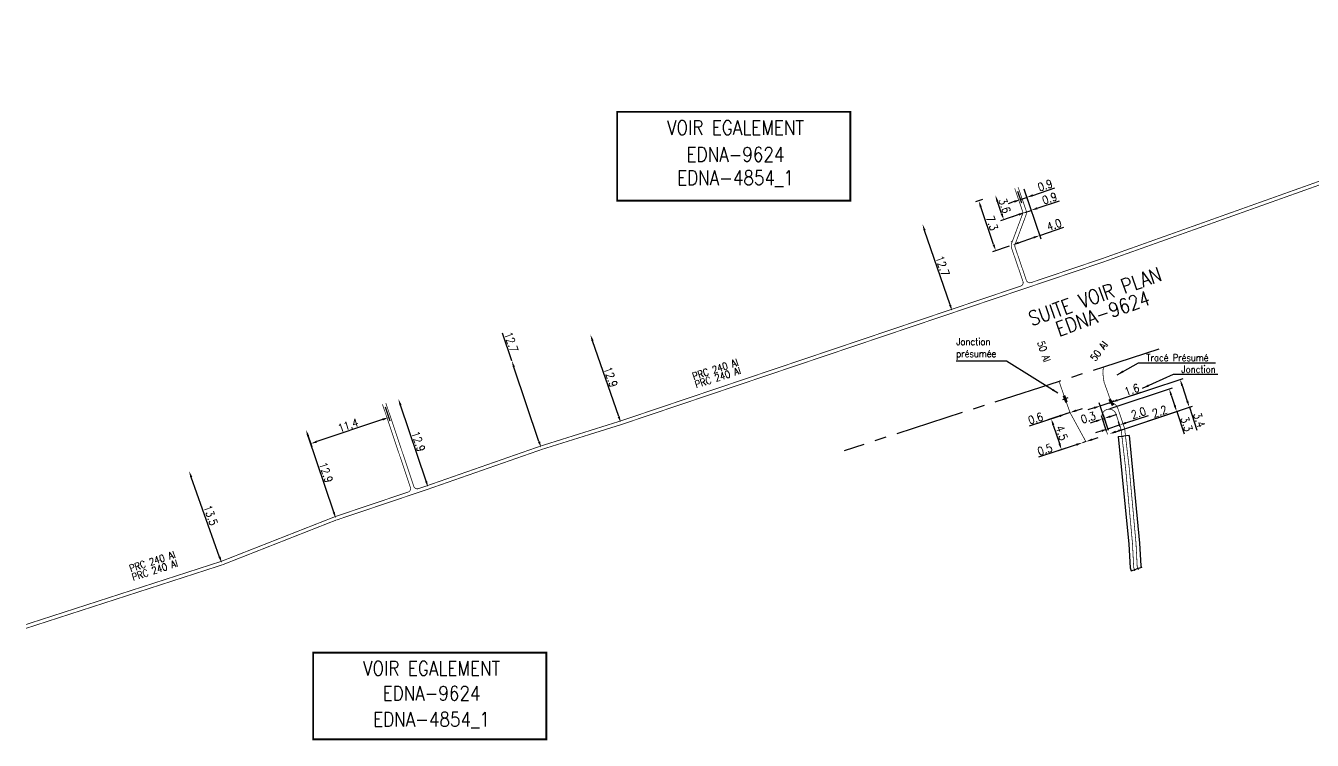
# Model space of a CAD drawing. Header units: millimetres. Extents: x 170000 to 170982, y 110182 to 111000.
# Drawn here: x 170000 to 170178, y 110182.5 to 110281.4 of the extents above; entities that cross this region are included whole.
import ezdxf
from ezdxf.enums import TextEntityAlignment as Align

# ---------------------------------------------------------------- set-up
doc = ezdxf.new("R2010")
doc.units = ezdxf.units.MM
doc.header["$PDMODE"] = 34
doc.linetypes.add('CENTER2', pattern=[28.575, 19.05, -3.175, 3.175, -3.175])
doc.layers.get('0').update_dxf_attribs({"linetype": 'CONTINUOUS'})
doc.layers.get('Defpoints').update_dxf_attribs({"linetype": 'CONTINUOUS'})
for name, color, linetype in [('M_120', 5, 'M_ST_13'), ('M_300', 7, 'CONTINUOUS'), ('M_400', 7, 'CONTINUOUS'), ('M_930', 7, 'CONTINUOUS')]:
    doc.layers.add(name, color=color, linetype=linetype)
doc.styles.get("Standard").update_dxf_attribs({"font": 'romans.shx', "width": 0.85})
doc.linetypes.add('M_ST_13', pattern='A,5,-0.3,["oo",Standard,S=1.5,R=0,X=0,Y=-0.5],-3', length=8.3)
doc.dimstyles.get("Standard").update_dxf_attribs({"dimtxt": 1.5, "dimasz": 1.2, "dimexe": 0.625, "dimexo": 0.625, "dimgap": 0.25, "dimtad": 1, "dimdec": 1, "dimzin": 0, "dimdsep": 46, "dimtxsty": 'Standard', "dimcen": -0.5, "dimadec": 0, "dimazin": 0, "dimtfac": 1, "dimtdec": 1, "dimtmove": 0, "dimatfit": 3, "dimfxl": 0, "dimtolj": 1, "dimtzin": 0, "dimarcsym": 0})

# ---------------------------------------------------------------- blocks, each defined once
blk = doc.blocks.new('*D4')
at = {"layer": 'Defpoints', "color": 0, "linetype": 'Continuous', "transparency": 16777216}
for p in [(170149.21, 110227.04), (170149.64, 110224.82), (170149.92, 110224.91)]:
    blk.add_point(p, dxfattribs=at)
at = {"layer": 'M_120', "color": 0, "linetype": 'Continuous', "lineweight": -2, "transparency": 16777216}
for p, q in [((170148.07, 110226.66), (170147.22, 110226.38)), ((170149.49, 110225.26), (170148.78, 110227.39)), ((170148.93, 110226.95), (170149.21, 110227.04)), ((170149.77, 110225.36), (170149.07, 110227.49)), ((170150.07, 110227.32), (170150.92, 110227.61))]:
    blk.add_line(p, q, dxfattribs=at)
at = {"layer": 'M_120', "color": 0, "linetype": 'Continuous', "transparency": 16777216}
for points in [[(170148.03, 110226.8), (170148.12, 110226.52), (170148.93, 110226.95)], [(170150.02, 110227.47), (170150.11, 110227.18), (170149.21, 110227.04)]]:
    blk.add_solid(points, dxfattribs=at)
at = {"layer": 'M_120', "color": 0, "linetype": 'Continuous', "transparency": 16777216, "insert": (170146.97, 110227.16), "char_height": 1.125, "attachment_point": 5, "rotation": 18.3662}
blk.add_mtext('\\A1;0.3', dxfattribs=at)
blk = doc.blocks.new('*D5')
at = {"layer": 'Defpoints', "color": 0, "linetype": 'Continuous', "transparency": 16777216}
for p in [(170146.17, 110223.67), (170146.17, 110223.67), (170146.64, 110223.82)]:
    blk.add_point(p, dxfattribs=at)
at = {"layer": 'M_120', "color": 0, "linetype": 'Continuous', "lineweight": -2, "transparency": 16777216}
for p, q in [((170145.32, 110223.38), (170140.08, 110221.65)), ((170146.02, 110224.11), (170146.02, 110224.11)), ((170146.64, 110223.82), (170146.17, 110223.67)), ((170146.5, 110224.27), (170146.5, 110224.27)), ((170147.5, 110224.11), (170148.35, 110224.39))]:
    blk.add_line(p, q, dxfattribs=at)
at = {"layer": 'M_120', "color": 0, "linetype": 'Continuous', "transparency": 16777216}
for points in [[(170145.27, 110223.53), (170145.36, 110223.24), (170146.17, 110223.67)], [(170147.45, 110224.25), (170147.55, 110223.97), (170146.64, 110223.82)]]:
    blk.add_solid(points, dxfattribs=at)
at = {"layer": 'M_120', "color": 0, "linetype": 'Continuous', "transparency": 16777216, "insert": (170140.98, 110222.73), "char_height": 1.125, "attachment_point": 5, "rotation": 18.3714}
blk.add_mtext('\\A1;0.5', dxfattribs=at)
blk = doc.blocks.new('*D6')
at = {"layer": 'Defpoints', "color": 0, "linetype": 'Continuous', "transparency": 16777216}
for p in [(170144.75, 110227.94), (170146.17, 110223.67), (170143.27, 110222.7)]:
    blk.add_point(p, dxfattribs=at)
at = {"layer": 'M_120', "color": 0, "linetype": 'Continuous', "lineweight": -2, "transparency": 16777216}
for p, q in [((170144.31, 110227.79), (170141.4, 110226.83)), ((170142.13, 110226.12), (170142.98, 110223.56)), ((170145.73, 110223.52), (170142.82, 110222.55))]:
    blk.add_line(p, q, dxfattribs=at)
at = {"layer": 'M_120', "color": 0, "linetype": 'Continuous', "transparency": 16777216}
for points in [[(170142.28, 110226.17), (170141.99, 110226.07), (170141.85, 110226.97)], [(170143.13, 110223.6), (170142.84, 110223.51), (170143.27, 110222.7)]]:
    blk.add_solid(points, dxfattribs=at)
at = {"layer": 'M_120', "color": 0, "linetype": 'Continuous', "transparency": 16777216, "insert": (170143.29, 110225.02), "char_height": 1.125, "attachment_point": 5, "rotation": 288.3662}
blk.add_mtext('\\A1;4.5', dxfattribs=at)
blk = doc.blocks.new('*D7')
at = {"layer": 'Defpoints', "color": 0, "linetype": 'Continuous', "transparency": 16777216}
for p in [(170143.88, 110227.65), (170143.88, 110227.65), (170144.45, 110227.84)]:
    blk.add_point(p, dxfattribs=at)
at = {"layer": 'M_120', "color": 0, "linetype": 'Continuous', "lineweight": -2, "transparency": 16777216}
for p, q in [((170145.3, 110228.12), (170146.16, 110228.4)), ((170143.03, 110227.36), (170138.79, 110225.96)), ((170144.45, 110227.84), (170143.88, 110227.65))]:
    blk.add_line(p, q, dxfattribs=at)
at = {"layer": 'M_120', "color": 0, "linetype": 'Continuous', "transparency": 16777216}
for points in [[(170145.26, 110228.26), (170145.35, 110227.98), (170144.45, 110227.84)], [(170142.98, 110227.51), (170143.07, 110227.22), (170143.88, 110227.65)]]:
    blk.add_solid(points, dxfattribs=at)
at = {"layer": 'M_120', "color": 0, "linetype": 'Continuous', "transparency": 16777216, "insert": (170139.68, 110227.04), "char_height": 1.125, "attachment_point": 5, "rotation": 18.3662}
blk.add_mtext('\\A1;0.6', dxfattribs=at)
blk = doc.blocks.new('*D8')
at = {"layer": 'Defpoints', "color": 0, "linetype": 'Continuous', "transparency": 16777216}
for p in [(170149.69, 110225.6), (170149.92, 110224.91), (170151.53, 110225.45)]:
    blk.add_point(p, dxfattribs=at)
at = {"layer": 'M_120', "color": 0, "linetype": 'Continuous', "lineweight": -2, "transparency": 16777216}
for p, q in [((170151.39, 110225.89), (170151.16, 110226.58)), ((170152.16, 110226.42), (170155.3, 110227.46)), ((170148.84, 110225.31), (170147.98, 110225.03)), ((170149.77, 110225.36), (170149.54, 110226.04)), ((170149.69, 110225.6), (170151.31, 110226.13))]:
    blk.add_line(p, q, dxfattribs=at)
at = {"layer": 'M_120', "color": 0, "linetype": 'Continuous', "transparency": 16777216}
for points in [[(170152.11, 110226.56), (170152.21, 110226.27), (170151.31, 110226.13)], [(170148.79, 110225.45), (170148.89, 110225.17), (170149.69, 110225.6)]]:
    blk.add_solid(points, dxfattribs=at)
at = {"layer": 'M_120', "color": 0, "linetype": 'Continuous', "transparency": 16777216, "insert": (170153.93, 110227.79), "char_height": 1.125, "attachment_point": 5, "rotation": 18.3662}
blk.add_mtext('\\A1;2.0', dxfattribs=at)
blk = doc.blocks.new('*D9')
at = {"layer": 'Defpoints', "color": 0, "linetype": 'Continuous', "transparency": 16777216}
for p in [(170149.54, 110228.26), (170159.21, 110227.99), (170149.92, 110224.91)]:
    blk.add_point(p, dxfattribs=at)
at = {"layer": 'M_120', "color": 0, "linetype": 'Continuous', "lineweight": -2, "transparency": 16777216}
for p, q in [((170149.99, 110228.41), (170158.61, 110231.27)), ((170158.45, 110230.27), (170158.92, 110228.85)), ((170150.36, 110225.06), (170159.65, 110228.14)), ((170159.21, 110227.99), (170160.24, 110224.88))]:
    blk.add_line(p, q, dxfattribs=at)
at = {"layer": 'M_120', "color": 0, "linetype": 'Continuous', "transparency": 16777216}
for points in [[(170158.59, 110230.32), (170158.31, 110230.22), (170158.17, 110231.13)], [(170159.07, 110228.9), (170158.78, 110228.8), (170159.21, 110227.99)]]:
    blk.add_solid(points, dxfattribs=at)
at = {"layer": 'M_120', "color": 0, "linetype": 'Continuous', "transparency": 16777216, "insert": (170160.58, 110226.25), "char_height": 1.125, "attachment_point": 5, "rotation": 288.3662}
blk.add_mtext('\\A1;3.3', dxfattribs=at)
blk = doc.blocks.new('*D10')
at = {"layer": 'Defpoints', "color": 0, "linetype": 'Continuous', "transparency": 16777216}
for p in [(170149.92, 110224.91), (170149.92, 110224.91), (170152.01, 110225.6)]:
    blk.add_point(p, dxfattribs=at)
at = {"layer": 'M_120', "color": 0, "linetype": 'Continuous', "lineweight": -2, "transparency": 16777216}
for p, q in [((170152.01, 110225.6), (170158.21, 110227.66)), ((170150.77, 110225.19), (170151.15, 110225.32))]:
    blk.add_line(p, q, dxfattribs=at)
at = {"layer": 'M_120', "color": 0, "linetype": 'Continuous', "transparency": 16777216}
for points in [[(170150.73, 110225.34), (170150.82, 110225.05), (170149.92, 110224.91)], [(170151.11, 110225.46), (170151.2, 110225.18), (170152.01, 110225.6)]]:
    blk.add_solid(points, dxfattribs=at)
at = {"layer": 'M_120', "color": 0, "linetype": 'Continuous', "transparency": 16777216, "insert": (170156.85, 110228), "char_height": 1.125, "attachment_point": 5, "rotation": 18.3662}
blk.add_mtext('\\A1;2.2', dxfattribs=at)
blk = doc.blocks.new('*D11')
at = {"layer": 'Defpoints', "color": 0, "linetype": 'Continuous', "transparency": 16777216}
for p in [(170148.64, 110228.77), (170150.16, 110229.27), (170149.92, 110224.91)]:
    blk.add_point(p, dxfattribs=at)
at = {"layer": 'M_120', "color": 0, "linetype": 'Continuous', "lineweight": -2, "transparency": 16777216}
for p, q in [((170151.01, 110229.56), (170154.3, 110230.65)), ((170147.78, 110228.49), (170146.93, 110228.2)), ((170149.77, 110225.36), (170148.49, 110229.21)), ((170148.64, 110228.77), (170150.16, 110229.27))]:
    blk.add_line(p, q, dxfattribs=at)
at = {"layer": 'M_120', "color": 0, "linetype": 'Continuous', "transparency": 16777216}
for points in [[(170147.74, 110228.63), (170147.83, 110228.34), (170148.64, 110228.77)], [(170150.96, 110229.7), (170151.06, 110229.42), (170150.16, 110229.27)]]:
    blk.add_solid(points, dxfattribs=at)
at = {"layer": 'M_120', "color": 0, "linetype": 'Continuous', "transparency": 16777216, "insert": (170153, 110231.01), "char_height": 1.125, "attachment_point": 5, "rotation": 18.3714}
blk.add_mtext('\\A1;1.6', dxfattribs=at)
blk = doc.blocks.new('*D12')
at = {"layer": 'Defpoints', "color": 0, "linetype": 'Continuous', "transparency": 16777216}
for p in [(170150.16, 110229.27), (170160.96, 110228.58), (170149.92, 110224.91)]:
    blk.add_point(p, dxfattribs=at)
at = {"layer": 'M_120', "color": 0, "linetype": 'Continuous', "lineweight": -2, "transparency": 16777216}
for p, q in [((170150.6, 110229.42), (170160.12, 110232.58)), ((170159.96, 110231.58), (170160.67, 110229.43)), ((170150.36, 110225.06), (170161.4, 110228.72)), ((170160.96, 110228.58), (170162, 110225.42))]:
    blk.add_line(p, q, dxfattribs=at)
at = {"layer": 'M_120', "color": 0, "linetype": 'Continuous', "transparency": 16777216}
for points in [[(170160.1, 110231.63), (170159.82, 110231.53), (170159.68, 110232.43)], [(170160.82, 110229.48), (170160.53, 110229.38), (170160.96, 110228.58)]]:
    blk.add_solid(points, dxfattribs=at)
at = {"layer": 'M_120', "color": 0, "linetype": 'Continuous', "transparency": 16777216, "insert": (170162.33, 110226.81), "char_height": 1.125, "attachment_point": 5, "rotation": 288.3662}
blk.add_mtext('\\A1;3.4', dxfattribs=at)
blk = doc.blocks.new('M_300_04')
at = {"color": 0, "linetype": 'Continuous'}
blk.add_line((0, 0.375), (0, -0.375), dxfattribs=at)
blk.add_solid([(-0.5, 0.1875), (-0.5, -0.1875), (0.5, 0.1875), (0.5, -0.1875)], dxfattribs=at)
at = {"color": 0, "linetype": 'Continuous', "width": 0.75, "flags": 3}
for tag, p in [('DEF_LEG', (0, -5)), ('DEF_COUP', (0, -7.5)), ('DEF_TYPE', (0, -10))]:
    blk.add_attdef(tag, text='', height=1.2, dxfattribs=at).set_placement(p, align=Align.MIDDLE)
blk = doc.blocks.new('*D36')
at = {"layer": 'Defpoints', "color": 0, "linetype": 'Continuous', "transparency": 16777216}
for p in [(170022.56, 110219.73), (170022.56, 110219.73), (170027.08, 110207.01)]:
    blk.add_point(p, dxfattribs=at)
at = {"layer": 'M_120', "color": 0, "linetype": 'Continuous', "lineweight": -2, "transparency": 16777216}
blk.add_line((170026.78, 110207.85), (170022.86, 110218.88), dxfattribs=at)
at = {"layer": 'M_120', "color": 0, "linetype": 'Continuous', "transparency": 16777216}
for points in [[(170023.01, 110218.93), (170022.72, 110218.83), (170022.56, 110219.73)], [(170026.92, 110207.9), (170026.63, 110207.8), (170027.08, 110207.01)]]:
    blk.add_solid(points, dxfattribs=at)
at = {"layer": 'M_120', "color": 0, "linetype": 'Continuous', "transparency": 16777216, "insert": (170025.53, 110213.62), "char_height": 1.125, "attachment_point": 5, "rotation": 289.5349}
blk.add_mtext('\\A1;13.5', dxfattribs=at)
blk = doc.blocks.new('*D37')
at = {"layer": 'Defpoints', "color": 0, "linetype": 'Continuous', "transparency": 16777216}
for p in [(170038.74, 110225.43), (170038.74, 110225.43), (170042.85, 110213.2)]:
    blk.add_point(p, dxfattribs=at)
at = {"layer": 'M_120', "color": 0, "linetype": 'Continuous', "lineweight": -2, "transparency": 16777216}
blk.add_line((170042.56, 110214.06), (170039.02, 110224.58), dxfattribs=at)
at = {"layer": 'M_120', "color": 0, "linetype": 'Continuous', "transparency": 16777216}
for points in [[(170039.17, 110224.63), (170038.88, 110224.53), (170038.74, 110225.43)], [(170042.71, 110214.11), (170042.42, 110214.01), (170042.85, 110213.2)]]:
    blk.add_solid(points, dxfattribs=at)
at = {"layer": 'M_120', "color": 0, "linetype": 'Continuous', "transparency": 16777216, "insert": (170041.5, 110219.56), "char_height": 1.125, "attachment_point": 5, "rotation": 288.588}
blk.add_mtext('\\A1;12.9', dxfattribs=at)
blk = doc.blocks.new('*D38')
at = {"layer": 'Defpoints', "color": 0, "linetype": 'Continuous', "transparency": 16777216}
for p in [(170051.52, 110229.73), (170051.52, 110229.73), (170055.63, 110217.5)]:
    blk.add_point(p, dxfattribs=at)
at = {"layer": 'M_120', "color": 0, "linetype": 'Continuous', "lineweight": -2, "transparency": 16777216}
blk.add_line((170055.34, 110218.36), (170051.8, 110228.88), dxfattribs=at)
at = {"layer": 'M_120', "color": 0, "linetype": 'Continuous', "transparency": 16777216}
for points in [[(170051.95, 110228.92), (170051.66, 110228.83), (170051.52, 110229.73)], [(170055.48, 110218.4), (170055.2, 110218.31), (170055.63, 110217.5)]]:
    blk.add_solid(points, dxfattribs=at)
at = {"layer": 'M_120', "color": 0, "linetype": 'Continuous', "transparency": 16777216, "insert": (170054.28, 110223.85), "char_height": 1.125, "attachment_point": 5, "rotation": 288.5875}
blk.add_mtext('\\A1;12.9', dxfattribs=at)
blk = doc.blocks.new('*D39')
at = {"layer": 'Defpoints', "color": 0, "linetype": 'Continuous', "transparency": 16777216}
for p in [(170067.21, 110235.01), (170067.21, 110235.01), (170071.26, 110222.97)]:
    blk.add_point(p, dxfattribs=at)
at = {"layer": 'M_120', "color": 0, "linetype": 'Continuous', "lineweight": -2, "transparency": 16777216}
for p, q in [((170067.21, 110235.01), (170065.92, 110238.85)), ((170070.97, 110223.82), (170067.5, 110234.15))]:
    blk.add_line(p, q, dxfattribs=at)
at = {"layer": 'M_120', "color": 0, "linetype": 'Continuous', "transparency": 16777216}
for points in [[(170067.64, 110234.2), (170067.36, 110234.11), (170067.21, 110235.01)], [(170071.12, 110223.87), (170070.83, 110223.78), (170071.26, 110222.97)]]:
    blk.add_solid(points, dxfattribs=at)
at = {"layer": 'M_120', "color": 0, "linetype": 'Continuous', "transparency": 16777216, "insert": (170067.13, 110237.59), "char_height": 1.125, "attachment_point": 5, "rotation": 288.5881}
blk.add_mtext('\\A1;12.7', dxfattribs=at)
blk = doc.blocks.new('*D40')
at = {"layer": 'Defpoints', "color": 0, "linetype": 'Continuous', "transparency": 16777216}
for p in [(170078.09, 110238.62), (170078.09, 110238.62), (170082.3, 110226.43)]:
    blk.add_point(p, dxfattribs=at)
at = {"layer": 'M_120', "color": 0, "linetype": 'Continuous', "lineweight": -2, "transparency": 16777216}
blk.add_line((170082.01, 110227.28), (170078.39, 110237.77), dxfattribs=at)
at = {"layer": 'M_120', "color": 0, "linetype": 'Continuous', "transparency": 16777216}
for points in [[(170078.53, 110237.82), (170078.24, 110237.72), (170078.09, 110238.62)], [(170082.15, 110227.33), (170081.86, 110227.23), (170082.3, 110226.43)]]:
    blk.add_solid(points, dxfattribs=at)
at = {"layer": 'M_120', "color": 0, "linetype": 'Continuous', "transparency": 16777216, "insert": (170080.9, 110232.77), "char_height": 1.125, "attachment_point": 5, "rotation": 289.0326}
blk.add_mtext('\\A1;12.9', dxfattribs=at)
blk = doc.blocks.new('*D41')
at = {"layer": 'Defpoints', "color": 0, "linetype": 'Continuous', "transparency": 16777216}
for p in [(170124.04, 110253.91), (170124.04, 110253.91), (170128.14, 110241.89)]:
    blk.add_point(p, dxfattribs=at)
at = {"layer": 'M_120', "color": 0, "linetype": 'Continuous', "lineweight": -2, "transparency": 16777216}
blk.add_line((170127.85, 110242.74), (170124.33, 110253.06), dxfattribs=at)
at = {"layer": 'M_120', "color": 0, "linetype": 'Continuous', "transparency": 16777216}
for points in [[(170124.47, 110253.11), (170124.19, 110253.01), (170124.04, 110253.91)], [(170127.99, 110242.79), (170127.71, 110242.69), (170128.14, 110241.89)]]:
    blk.add_solid(points, dxfattribs=at)
at = {"layer": 'M_120', "color": 0, "linetype": 'Continuous', "transparency": 16777216, "insert": (170126.8, 110248.14), "char_height": 1.125, "attachment_point": 5, "rotation": 288.8393}
blk.add_mtext('\\A1;12.7', dxfattribs=at)
blk = doc.blocks.new('*D42')
at = {"layer": 'Defpoints', "color": 0, "linetype": 'Continuous', "transparency": 16777216}
for p in [(170131.82, 110257.15), (170132.8, 110257.48), (170136.48, 110251.03)]:
    blk.add_point(p, dxfattribs=at)
at = {"layer": 'M_120', "color": 0, "linetype": 'Continuous', "lineweight": -2, "transparency": 16777216}
for p, q in [((170132.36, 110257.33), (170131.37, 110257)), ((170133.88, 110251.09), (170132.11, 110256.3)), ((170136.04, 110250.88), (170133.73, 110250.09))]:
    blk.add_line(p, q, dxfattribs=at)
at = {"layer": 'M_120', "color": 0, "linetype": 'Continuous', "transparency": 16777216}
for points in [[(170132.25, 110256.34), (170131.96, 110256.25), (170131.82, 110257.15)], [(170134.02, 110251.14), (170133.74, 110251.04), (170134.17, 110250.24)]]:
    blk.add_solid(points, dxfattribs=at)
at = {"layer": 'M_120', "color": 0, "linetype": 'Continuous', "transparency": 16777216, "insert": (170133.66, 110254.06), "char_height": 1.125, "attachment_point": 5, "rotation": 288.8393}
blk.add_mtext('\\A1;7.3', dxfattribs=at)
blk = doc.blocks.new('*D43')
at = {"layer": 'Defpoints', "color": 0, "linetype": 'Continuous', "transparency": 16777216}
for p in [(170137.04, 110258.94), (170137.89, 110259.23), (170138.44, 110257.62)]:
    blk.add_point(p, dxfattribs=at)
at = {"layer": 'M_120', "color": 0, "linetype": 'Continuous', "lineweight": -2, "transparency": 16777216}
for p, q in [((170137.19, 110258.5), (170137.74, 110256.89)), ((170138.04, 110258.79), (170138.6, 110257.18)), ((170139.29, 110257.91), (170142.35, 110258.97)), ((170136.74, 110257.04), (170135.89, 110256.74)), ((170137.59, 110257.33), (170138.44, 110257.62))]:
    blk.add_line(p, q, dxfattribs=at)
at = {"layer": 'M_120', "color": 0, "linetype": 'Continuous', "transparency": 16777216}
for points in [[(170136.69, 110257.18), (170136.79, 110256.89), (170137.59, 110257.33)], [(170139.25, 110258.06), (170139.34, 110257.77), (170138.44, 110257.62)]]:
    blk.add_solid(points, dxfattribs=at)
at = {"layer": 'M_120', "color": 0, "linetype": 'Continuous', "transparency": 16777216, "insert": (170141, 110259.3), "char_height": 1.125, "attachment_point": 5, "rotation": 18.9831}
blk.add_mtext('\\A1;0.9', dxfattribs=at)
blk = doc.blocks.new('*D44')
at = {"layer": 'Defpoints', "color": 0, "linetype": 'Continuous', "transparency": 16777216}
for p in [(170137.89, 110259.23), (170138.21, 110255.54), (170139.06, 110255.83)]:
    blk.add_point(p, dxfattribs=at)
at = {"layer": 'M_120', "color": 0, "linetype": 'Continuous', "lineweight": -2, "transparency": 16777216}
for p, q in [((170138.04, 110258.79), (170139.21, 110255.39)), ((170139.91, 110256.12), (170142.97, 110257.17)), ((170137.36, 110255.24), (170136.51, 110254.95)), ((170138.21, 110255.54), (170139.06, 110255.83))]:
    blk.add_line(p, q, dxfattribs=at)
at = {"layer": 'M_120', "color": 0, "linetype": 'Continuous', "transparency": 16777216}
for points in [[(170137.31, 110255.39), (170137.41, 110255.1), (170138.21, 110255.54)], [(170139.86, 110256.26), (170139.96, 110255.98), (170139.06, 110255.83)]]:
    blk.add_solid(points, dxfattribs=at)
at = {"layer": 'M_120', "color": 0, "linetype": 'Continuous', "transparency": 16777216, "insert": (170141.62, 110257.5), "char_height": 1.125, "attachment_point": 5, "rotation": 18.9829}
blk.add_mtext('\\A1;0.9', dxfattribs=at)
blk = doc.blocks.new('*D45')
at = {"layer": 'Defpoints', "color": 0, "linetype": 'Continuous', "transparency": 16777216}
for p in [(170137.89, 110259.23), (170140.25, 110252.35), (170136.48, 110251.03)]:
    blk.add_point(p, dxfattribs=at)
at = {"layer": 'M_120', "color": 0, "linetype": 'Continuous', "lineweight": -2, "transparency": 16777216}
for p, q in [((170138.04, 110258.79), (170140.41, 110251.91)), ((170140.25, 110252.35), (170143.61, 110253.51)), ((170136.33, 110251.47), (170136.32, 110251.5)), ((170137.32, 110251.35), (170139.4, 110252.06))]:
    blk.add_line(p, q, dxfattribs=at)
at = {"layer": 'M_120', "color": 0, "linetype": 'Continuous', "transparency": 16777216}
for points in [[(170137.28, 110251.49), (170137.37, 110251.2), (170136.47, 110251.05)], [(170139.36, 110252.2), (170139.45, 110251.92), (170140.25, 110252.35)]]:
    blk.add_solid(points, dxfattribs=at)
at = {"layer": 'M_120', "color": 0, "linetype": 'Continuous', "transparency": 16777216, "insert": (170142.24, 110253.83), "char_height": 1.125, "attachment_point": 5, "rotation": 18.983}
blk.add_mtext('\\A1;4.0', dxfattribs=at)
blk = doc.blocks.new('*D46')
at = {"layer": 'Defpoints', "color": 0, "linetype": 'Continuous', "transparency": 16777216}
for p in [(170134.11, 110257.93), (170134.11, 110257.93), (170138.21, 110255.54)]:
    blk.add_point(p, dxfattribs=at)
at = {"layer": 'M_120', "color": 0, "linetype": 'Continuous', "lineweight": -2, "transparency": 16777216}
for p, q in [((170134.98, 110255.38), (170134.4, 110257.08)), ((170137.77, 110255.38), (170134.83, 110254.38))]:
    blk.add_line(p, q, dxfattribs=at)
at = {"layer": 'M_120', "color": 0, "linetype": 'Continuous', "transparency": 16777216}
for points in [[(170134.54, 110257.13), (170134.26, 110257.03), (170134.11, 110257.93)], [(170135.13, 110255.43), (170134.84, 110255.33), (170135.28, 110254.53)]]:
    blk.add_solid(points, dxfattribs=at)
at = {"layer": 'M_120', "color": 0, "linetype": 'Continuous', "transparency": 16777216, "insert": (170135.4, 110256.47), "char_height": 1.125, "attachment_point": 5, "rotation": 288.983}
blk.add_mtext('\\A1;3.6', dxfattribs=at)
blk = doc.blocks.new('*D80')
at = {"layer": 'Defpoints', "color": 0, "linetype": 'Continuous', "transparency": 16777216}
for p in [(170049.54, 110229.07), (170038.74, 110225.43), (170039.38, 110223.53)]:
    blk.add_point(p, dxfattribs=at)
at = {"layer": 'M_120', "color": 0, "linetype": 'Continuous', "lineweight": -2, "transparency": 16777216}
for p, q in [((170049.69, 110228.62), (170050.33, 110226.72)), ((170049.33, 110226.88), (170040.23, 110223.82)), ((170038.89, 110224.99), (170039.53, 110223.09))]:
    blk.add_line(p, q, dxfattribs=at)
at = {"layer": 'M_120', "color": 0, "linetype": 'Continuous', "transparency": 16777216}
for points in [[(170049.28, 110227.02), (170049.38, 110226.74), (170050.18, 110227.17)], [(170040.18, 110223.96), (170040.28, 110223.68), (170039.38, 110223.53)]]:
    blk.add_solid(points, dxfattribs=at)
at = {"layer": 'M_120', "color": 0, "linetype": 'Continuous', "transparency": 16777216, "insert": (170044.56, 110226.07), "char_height": 1.125, "attachment_point": 5, "rotation": 18.5875}
blk.add_mtext('\\A1;11.4', dxfattribs=at)

msp = doc.modelspace()

# ---------------------------------------------------------------- linework, layer by layer
at = {"layer": 'M_120'}
msp.add_lwpolyline([(170000, 110197.98, 0.1, 0.1, 0), (170027.13, 110206.76, 0.1, 0.1, 0.015402), (170027.19, 110206.78, 0.1, 0.1, 0), (170042.92, 110212.97, 0.1, 0.1, -0.012527), (170042.95, 110212.97, 0.1, 0.1, 0), (170055.71, 110217.27, 0.1, 0.1, 0), (170071.33, 110222.73, 0.1, 0.1, -0.008226), (170071.35, 110222.74, 0.1, 0.1, 0), (170082.38, 110226.19, 0.1, 0.1, 0), (170128.22, 110241.65, 0.1, 0.1, 0), (170149.07, 110248.69, 0.1, 0.1, 0), (170239.32, 110280.87, 0.1, 0.1, -0.006109)], format="xyseb", dxfattribs=at)
at = {"layer": 'M_120', "const_width": 0.1}
for points in [[(170239.16, 110281.34), (170148.91, 110249.16), (170139.05, 110245.83, -0.413187), (170138.41, 110246.14), (170136.83, 110250.77, -0.173024), (170136.84, 110251.11), (170138.37, 110255.21, 0.164009), (170138.36, 110255.85), (170137.27, 110259.02)], [(170049.78, 110229.15), (170053.65, 110217.63, 0.414214), (170054.29, 110217.31), (170055.55, 110217.74), (170071.17, 110223.2, -0.008226), (170071.2, 110223.21), (170082.22, 110226.67), (170128.06, 110242.13), (170137.62, 110245.35, 0.415241), (170137.94, 110245.99), (170136.36, 110250.61, -0.173024), (170136.37, 110251.28), (170137.9, 110255.38, 0.160016), (170137.89, 110255.69), (170136.8, 110258.86)], [(170153.91, 110206.06), (170153.84, 110206.25), (170153.77, 110206.47, -0.066809), (170153.74, 110206.6), (170153.58, 110209.71), (170152.64, 110220.16), (170152.12, 110224.61), (170152.01, 110225.6), (170152.01, 110225.6), (170151.09, 110228.35, 0.19411), (170150.33, 110229.2, -0.195161), (170150.08, 110229.48), (170149.16, 110232.05, -0.053628), (170149.14, 110232.15), (170148.99, 110233.28), (170149.06, 110234.14)], [(170000, 110198.51), (170026.98, 110207.24, 0.015402), (170027.01, 110207.25), (170042.74, 110213.43, -0.012527), (170042.79, 110213.45), (170052.86, 110216.84, 0.414214), (170053.18, 110217.47), (170049.31, 110228.99)], [(170149.64, 110224.82), (170148.91, 110227, -1), (170150.81, 110227.63), (170151.53, 110225.45), (170151.63, 110224.56), (170152.14, 110220.13), (170152.14, 110220.13), (170153.09, 110209.71), (170153.25, 110206.52, 0.067682), (170153.27, 110206.39), (170153.37, 110206.09), (170153.43, 110205.9)]]:
    msp.add_lwpolyline(points, format="xyb", dxfattribs=at)
msp.add_lwpolyline([(170146.64, 110223.82), (170144.45, 110227.84), (170143.78, 110229.73), (170142.93, 110232.16)], dxfattribs=at)
at = {"layer": 'M_400', "color": 7, "linetype": 'CONTINUOUS'}
for p, q in [((170151.13, 110224.51), (170151.87, 110224.59)), ((170151.13, 110224.51), (170152.58, 110209.64)), ((170152.62, 110224.66), (170151.87, 110224.59)), ((170152.62, 110224.66), (170154.08, 110209.75)), ((170152.58, 110209.64), (170152.76, 110206.35)), ((170154.08, 110209.75), (170154.24, 110206.63)), ((170152.76, 110206.35), (170152.89, 110205.93)), ((170152.89, 110205.93), (170153.61, 110206.17)), ((170154.32, 110206.41), (170153.61, 110206.17)), ((170154.24, 110206.63), (170154.32, 110206.41))]:
    msp.add_line(p, q, dxfattribs=at)
at = {"layer": 'M_930', "const_width": 0.25}
for points in [[(170081.78, 110269.46), (170114.04, 110269.46), (170114.04, 110257.18), (170081.78, 110257.18)], [(170039.72, 110194.6), (170071.98, 110194.6), (170071.98, 110182.61), (170039.72, 110182.61)]]:
    msp.add_lwpolyline(points, close=True, dxfattribs=at)
at = {"layer": 'M_930', "linetype": 'CENTER2', "ltscale": 0.5, "flags": 128}
msp.add_lwpolyline([(170156.72, 110236.62), (170149.06, 110234.14), (170142.93, 110232.16), (170113.18, 110222.55)], dxfattribs=at)

# ---------------------------------------------------------------- block references
at = {"layer": 'M_300'}
for p, rotation in [((170143.78, 110229.73), 290.6753308014628), ((170150.16, 110229.27), 300.2633731282916)]:
    msp.add_blockref('M_300_04', p, dxfattribs=dict(at, rotation=rotation))

# ---------------------------------------------------------------- texts
at = {"layer": 'M_120', "width": 0.85}
for rotation, p in [(288.4827, (170139.89, 110237.55)), (52.8813, (170147.96, 110234.86))]:
    msp.add_text('50 Al', height=1, rotation=rotation, dxfattribs=at).set_placement(p)
for p in [(170095.37, 110233.83), (170095.71, 110232.7), (170017.46, 110207.23), (170017.81, 110206.03)]:
    msp.add_text('PRC 240 Al', height=1, rotation=17.9286, dxfattribs=at).set_placement(p, align=Align.MIDDLE)
at = {"layer": 'M_120', "linetype": 'Continuous', "insert": (170155.01, 110234.94), "char_height": 1, "attachment_point": 7}
msp.add_mtext('Tracé Présumé', dxfattribs=at)
at = {"layer": 'M_300', "char_height": 1, "attachment_point": 7}
for s, insert in [('Jonction\\Pprésumée', (170128.7, 110235.16)), ('Jonction', (170159.86, 110233.34))]:
    msp.add_mtext(s, dxfattribs=dict(at, insert=insert))
at = {"layer": 'M_930', "width": 0.85}
for s, p in [('VOIR EGALEMENT', (170098.15, 110266.29)), ('EDNA-9624', (170098.16, 110262.57)), ('EDNA-4854_1', (170098.16, 110259.34)), ('VOIR EGALEMENT', (170056.09, 110191.43)), ('EDNA-9624', (170056.1, 110187.99)), ('EDNA-4854_1', (170056.1, 110184.39))]:
    msp.add_text(s, height=2, dxfattribs=at).set_placement(p, align=Align.CENTER)
for s, p in [('SUITE VOIR PLAN', (170148.21, 110242.98)), ('EDNA-9624', (170149.31, 110240.63))]:
    msp.add_text(s, height=2, rotation=19.3183, dxfattribs=at).set_placement(p, align=Align.CENTER)

# ---------------------------------------------------------------- dimensions: what is measured, and where the dimension line sits
at = {"layer": 'M_120', "linetype": 'Continuous'}
for base, p1, p2, angle, override, picture, middle in [((170138.44, 110257.62), (170137.04, 110258.94), (170137.89, 110259.23), 198.9831, {"dimscale": 0.75}, '*D43', (170141.25, 110258.59)), ((170140.25, 110252.35), (170136.48, 110251.03), (170137.89, 110259.23), 198.983, {"dimscale": 0.75}, '*D45', (170142.49, 110253.12)), ((170139.06, 110255.83), (170138.21, 110255.54), (170137.89, 110259.23), 198.9829, {"dimscale": 0.75}, '*D44', (170141.86, 110256.79)), ((170131.82, 110257.15), (170136.48, 110251.03), (170132.8, 110257.48), 288.8393, {"dimscale": 0.75}, '*D42', (170132.95, 110253.82)), ((170134.11, 110257.93), (170138.21, 110255.54), (170134.11, 110257.93), 288.983, {"dimscale": 0.75}, '*D46', (170134.69, 110256.23)), ((170124.04, 110253.91), (170128.14, 110241.89), (170124.04, 110253.91), 288.8393, {"dimscale": 0.75}, '*D41', (170126.09, 110247.9)), ((170067.21, 110235.01), (170071.26, 110222.97), (170067.21, 110235.01), 288.5881, {"dimscale": 0.75}, '*D39', (170066.42, 110237.36)), ((170078.09, 110238.62), (170082.3, 110226.43), (170078.09, 110238.62), 289.0326, {"dimscale": 0.75}, '*D40', (170080.2, 110232.53)), ((170148.64, 110228.77), (170150.16, 110229.27), (170149.92, 110224.91), 18.3714, {"dimscale": 0.75}, '*D11', (170153.24, 110230.3)), ((170159.21, 110227.99), (170149.54, 110228.26), (170149.92, 110224.91), 108.3662, {"dimscale": 0.75}, '*D9', (170159.86, 110226.01)), ((170039.38, 110223.53), (170049.54, 110229.07), (170038.74, 110225.43), 18.5875, {"dimscale": 0.75}, '*D80', (170044.8, 110225.36)), ((170051.52, 110229.73), (170055.63, 110217.5), (170051.52, 110229.73), 288.5875, {"dimscale": 0.75}, '*D38', (170053.57, 110223.62)), ((170143.88, 110227.65), (170144.45, 110227.84), (170143.88, 110227.65), 18.3662, {"dimscale": 0.75}, '*D7', (170139.91, 110226.33)), ((170149.21, 110227.04), (170149.64, 110224.82), (170149.92, 110224.91), 198.3662, {"dimscale": 0.75, "dimtmove": 2}, '*D4', (170146.97, 110227.16)), ((170149.92, 110224.91), (170152.01, 110225.6), (170149.92, 110224.91), 18.3662, {"dimscale": 0.75}, '*D10', (170157.09, 110227.29)), ((170143.27, 110222.7), (170144.75, 110227.94), (170146.17, 110223.67), 108.3662, {"dimscale": 0.75}, '*D6', (170142.58, 110224.78)), ((170038.74, 110225.43), (170042.85, 110213.2), (170038.74, 110225.43), 288.588, {"dimscale": 0.75}, '*D37', (170040.79, 110219.32)), ((170146.17, 110223.67), (170146.64, 110223.82), (170146.17, 110223.67), 18.3714, {"dimscale": 0.75}, '*D5', (170141.21, 110222.02)), ((170022.56, 110219.73), (170027.08, 110207.01), (170022.56, 110219.73), 289.5349, {"dimscale": 0.75}, '*D36', (170024.82, 110213.37))]:
    dim = msp.add_linear_dim(base=base, p1=p1, p2=p2, angle=angle, dimstyle='Standard', override=override, dxfattribs=at)
    dim.commit()
    dim.dimension.update_dxf_attribs({"geometry": picture, "text_midpoint": middle, "dimtype": 160})
for base, p1, angle, text, picture, middle in [((170160.96, 110228.58), (170150.16, 110229.27), 108.3662, '3.4', '*D12', (170161.62, 110226.57)), ((170149.69, 110225.6), (170151.53, 110225.45), 18.3662, '2.0', '*D8', (170154.17, 110227.08))]:
    dim = msp.add_linear_dim(base=base, p1=p1, p2=(170149.92, 110224.91), angle=angle, text=text, dimstyle='Standard', override={"dimscale": 0.75}, dxfattribs=at)
    dim.commit()
    dim.dimension.update_dxf_attribs({"geometry": picture, "text_midpoint": middle, "dimtype": 160})

# ---------------------------------------------------------------- leaders
at = {"layer": 'M_120', "linetype": 'Continuous', "annotation_type": 0, "has_hookline": 1, "hookline_direction": 0, "text_width": 9.59}
msp.add_leader([(170150.99, 110233.08), (170153.92, 110234.75), (170154.82, 110234.75)], dimstyle='Standard', override={"dimscale": 0.75, "dimgap": 0.25, "dimtad": 1}, dxfattribs=at)
at = {"layer": 'M_300', "annotation_type": 0, "has_hookline": 1}
for points, hookline_direction, text_width in [([(170142.78, 110230.54), (170135.65, 110234.97), (170134.75, 110234.97)], 1, 5.87), ([(170154.49, 110231.21), (170158.77, 110233.15), (170159.67, 110233.15)], 0, 5.02)]:
    msp.add_leader(points, dimstyle='Standard', override={"dimscale": 0.75, "dimgap": 0.25, "dimtad": 1}, dxfattribs=dict(at, hookline_direction=hookline_direction, text_width=text_width))

doc.saveas('drawing.dxf')
